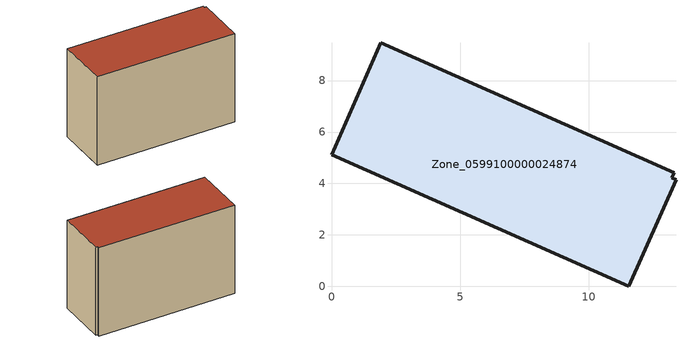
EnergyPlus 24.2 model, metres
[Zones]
Zone_0599100000024874
 floor ground (C_G): 13.32,4.41 13.22,4.22 13.39,4.15 11.55,0 0,5.12 1.92,9.48 z0
 wall outside (C_F): 13.32,4.41 1.92,9.48 0,5.12 11.55,0 13.39,4.15 13.22,4.22 13.32,4.41 z0:8.35
 roof outside (C_R): 13.22,4.22 13.32,4.41 1.92,9.48 0,5.12 11.55,0 13.39,4.15 z8.35
[BUILDING]
Pand.0599100000024874: North Axis=0; Terrain=City; Loads Convergence Tolerance Value=0.04; Temperature Convergence Tolerance Value=0.4; Solar Distribution=FullExterior; Maximum Number of Warmup Days=25; Minimum Number of Warmup Days=1
[Site:Location]
Rotterdam.The.Hague.AP_ZH_NLD Design_Conditions: Latitude=51.96; Longitude=4.45; Time Zone=1; Elevation=-4.5
[SITE:GROUNDTEMPERATURE:BUILDINGSURFACE]
18, 18, 18, 18, 18, 18, 18, 18, 18, 18, 18, 18
[MATERIAL] Thermal Absorptance=0.9; Solar Absorptance=0.7; Visible Absorptance=0.7
Name | Roughness | Thickness | Conductivity | Density | Specific Heat
G.TI.1946-1964 | MediumSmooth | 0.15 | 1 | 540 | 1210
F.TI.1946-1964 | Rough | 0.3 | 0.857143 | 1920 | 840
R.TI.1946-1964 | MediumRough | 0.2 | 0.277778 | 1500 | 1000
[CONSTRUCTION]
C_G: G.TI.1946-1964
C_F: F.TI.1946-1964
C_R: R.TI.1946-1964
[ZONE]
Zone_0599100000024874: Type=1; Multiplier=1; Ceiling Height=Autocalculate; Volume=Autocalculate; Floor Area=autocalculate; Part of Total Floor Area=Yes
[ZONEINFILTRATION:DESIGNFLOWRATE]
Infil_Zone_0599100000024874: Zone or ZoneList or Space or SpaceList=Zone_0599100000024874; Schedule=AlwaysOn; Design Flow Rate Calculation Method=Flow/Area; Flow Rate per Floor Area=0.003; Constant Term Coefficient=1; Temperature Term Coefficient=0; Velocity Term Coefficient=0; Velocity Squared Term Coefficient=0
[HVACTEMPLATE:ZONE:IDEALLOADSAIRSYSTEM]
Zone_0599100000024874: Maximum Heating Supply Air Temperature=50; Minimum Cooling Supply Air Temperature=13; Maximum Heating Supply Air Humidity Ratio=0.0156; Minimum Cooling Supply Air Humidity Ratio=0.0077; Heating Limit=NoLimit; Cooling Limit=NoLimit; Dehumidification Control Type=ConstantSensibleHeatRatio; Cooling Sensible Heat Ratio=0.7; Dehumidification Setpoint=60; Humidification Control Type=None; Humidification Setpoint=30; Outdoor Air Method=None; Outdoor Air Flow Rate per Person=0.00944; Outdoor Air Flow Rate per Zone Floor Area=0; Outdoor Air Flow Rate per Zone=0; Demand Controlled Ventilation Type=None; Outdoor Air Economizer Type=NoEconomizer; Heat Recovery Type=None; Sensible Heat Recovery Effectiveness=0.7; Latent Heat Recovery Effectiveness=0.65
[ZONECONTROL:THERMOSTAT]
ThermostatControl_Zone_0599100000024874: Zone or ZoneList=Zone_0599100000024874; Control Type Schedule=DualSetpointControlType; Control 1=Thermostat_Zone_0599100000024874; Temperature Difference Between Cutout And Setpoint=0
[THERMOSTATSETPOINT:DUALSETPOINT]
Thermostat_Zone_0599100000024874: Heating Setpoint Temperature Schedule=HeatingSetpoint_Zone_0599100000024874; Cooling Setpoint Temperature Schedule=CoolingSetpoint_Zone_0599100000024874
[SCHEDULE:COMPACT]
HeatingSetpoint_Zone_0599100000024874: Through: 12/31, For: AllDays, Until: 24:00, 21
CoolingSetpoint_Zone_0599100000024874: Through: 12/31, For: AllDays, Until: 24:00, 24
DualSetpointControlType: Through: 12/31, For: AllDays, Until: 24:00, 4
AlwaysOn: Through: 12/31, For: AllDays, Until: 24:00, 1
